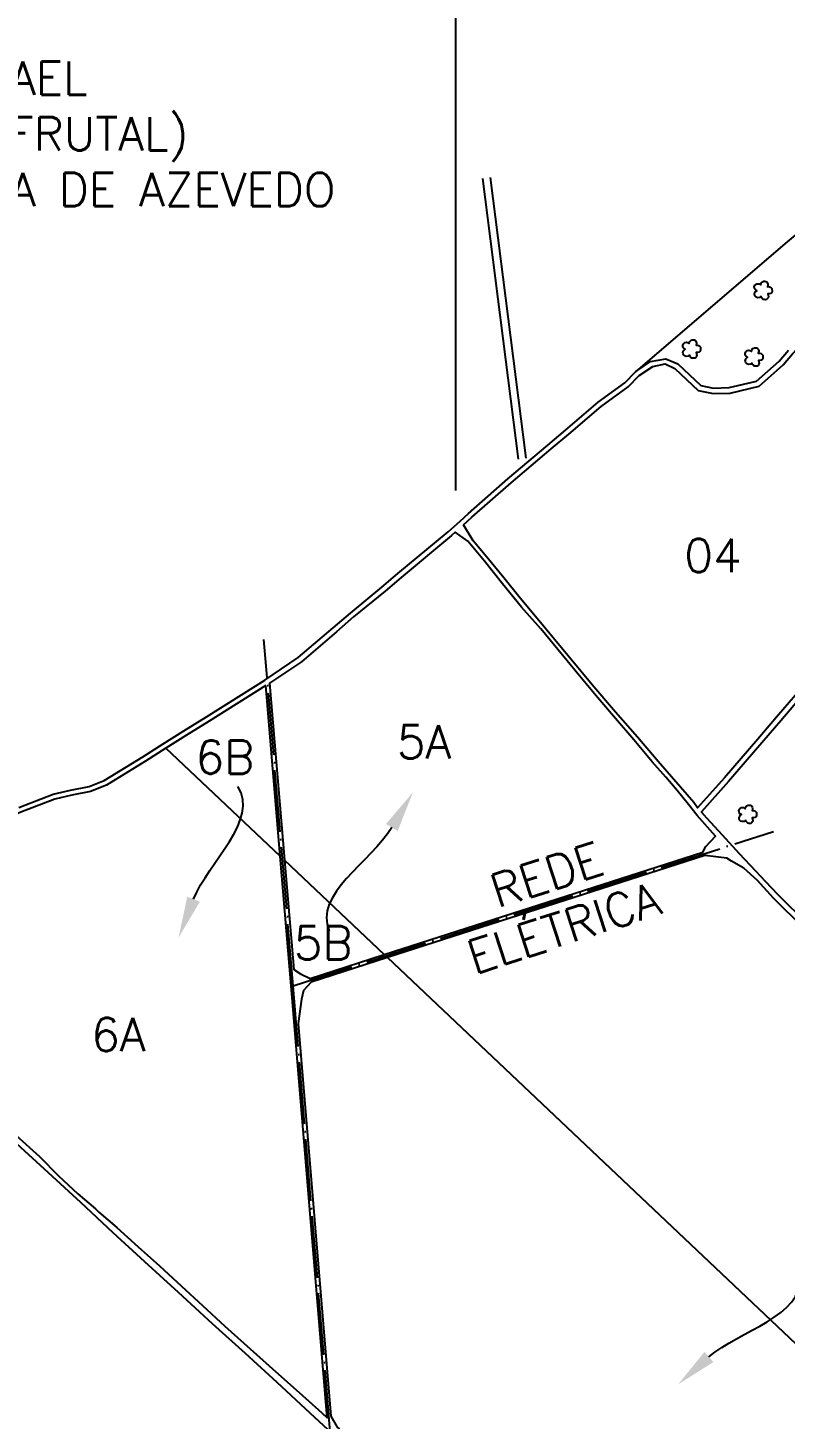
# Model space of a CAD drawing. Extents: x 713955 to 718155, y 7814478 to 7820418.
# Drawn here: x 714867 to 715456, y 7816877 to 7817959 of the extents above; entities that cross this region are included whole.
import ezdxf
from ezdxf import colors
from ezdxf.entities.mleader import LeaderData, LeaderLine
from ezdxf.math import Vec2, Vec3

# ---------------------------------------------------------------- set-up
doc = ezdxf.new("R2010")
doc.units = 0
doc.linetypes.add('ACAD_ISO04W100', pattern=[30, 24, -3, 0, -3])
doc.linetypes.add('CONTINUO', pattern=[0])
for name, color, linetype in [('0114001050', 1, 'Continuous'), ('0114001050004', 5, 'Continuous'), ('0114001050005', 5, 'Continuous'), ('0114001050006', 5, 'Continuous'), ('0114001050007', 5, 'Continuous'), ('0114001050008', 5, 'Continuous'), ('_SIMBOLO ARVORE', 118, 'Continuous'), ('ESCRITA', 7, 'Continuous'), ('ESTRADA', 1, 'Continuous'), ('REDE_DE_LUZ', 6, 'Continuous'), ('TEXTO CONFRONTANTES', 7, 'Continuous'), ('TEXTO_NUN_TAL', 7, 'Continuous')]:
    doc.layers.add(name, color=color, linetype=linetype)
doc.layers.add('TEXTO_DIVERSOS', color=7, linetype='Continuous', lineweight=5)
doc.styles.add('SIMPLEX', font='simplex', dxfattribs={"height": 0.2})
doc.styles.get("Standard").update_dxf_attribs({"font": 'arial.ttf'})

msp = doc.modelspace()

# ---------------------------------------------------------------- linework, layer by layer
at = {"color": 8}
msp.add_line((715200, 7817599), (715200, 7820218.3), dxfattribs=at)
msp.add_lwpolyline([(715537.3, 7817858.9), (715457.7, 7817792.3), (715340.1, 7817691.4)])
at = {"layer": '0114001050'}
for points in [[(714860.4, 7817352.5), (714887, 7817363), (714900.6, 7817366.1), (714914.9, 7817368.8), (714926.7, 7817373.5), (714956.7, 7817391.9), (714972.5, 7817402), (714988.6, 7817412.1), (715006.2, 7817423), (715051.6, 7817451.6), (715077.6, 7817469), (715104.6, 7817492.1), (715118.1, 7817503.7), (715142.5, 7817523.8), (715154.9, 7817534.4), (715194.1, 7817566.9), (715203.4, 7817575.2), (715209.9, 7817581.1), (715240.5, 7817608), (715271.5, 7817634.2), (715285.2, 7817645.8), (715310.6, 7817667.5), (715331.4, 7817682.7), (715340.1, 7817691.4), (715351.5, 7817699.2), (715363.3, 7817701.3), (715372.7, 7817697.3), (715390.6, 7817680.6), (715400.4, 7817678.6), (715412.6, 7817679), (715433.8, 7817683.9), (715451.5, 7817699.5), (715458.6, 7817708.1)], [(715467.3, 7817437.1), (715452.6, 7817420), (715438, 7817402.9), (715412, 7817372.8), (715390.9, 7817349.1), (715391.1, 7817348.8), (715394.8, 7817344.5), (715407, 7817331.3), (715420.2, 7817316.8), (715432.9, 7817303.3), (715440.8, 7817294.9), (715450, 7817285.1), (715473.8, 7817261.7)]]:
    msp.add_lwpolyline(points, dxfattribs=at)
at = {"layer": '0114001050004', "linetype": 'CONTINUO', "flags": 128}
msp.add_lwpolyline([(715206, 7817572.3), (715212.6, 7817578.1), (715243.1, 7817604.9), (715274.1, 7817631.2), (715287.8, 7817642.8), (715313.1, 7817664.3), (715334, 7817679.6), (715342.7, 7817688.3), (715353.1, 7817695.4), (715362.8, 7817697.3), (715370.3, 7817693.7), (715388.5, 7817676.7), (715400, 7817674.3), (715413.2, 7817674.7), (715435.8, 7817680), (715454.5, 7817696.5), (715461.8, 7817705.2), (715469.1, 7817713), (715478, 7817718.4), (715498, 7817711.1), (715506.7, 7817699.3), (715514.1, 7817686.8), (715519.9, 7817674.2), (715524.4, 7817661), (715527, 7817647.3), (715539.1, 7817631.3), (715547.2, 7817625.9), (715555.1, 7817619.6), (715559.9, 7817612.2), (715561, 7817603), (715558.3, 7817593.3), (715551.8, 7817579.8), (715544.1, 7817562.6), (715536.4, 7817544.8), (715526.5, 7817525.7), (715515.4, 7817507.1), (715505.2, 7817491.1), (715477.7, 7817456.4), (715464, 7817439.9), (715449.4, 7817422.8), (715434.7, 7817405.7), (715408.8, 7817375.6), (715388, 7817352.3), (715385, 7817356.3), (715357.4, 7817388.3), (715341.4, 7817407.1), (715324.2, 7817426.7), (715307.2, 7817446.3), (715277.1, 7817482.9), (715263.2, 7817499.4), (715250, 7817515.3), (715237.3, 7817531.1), (715224.2, 7817547.1), (715213.4, 7817559.8)], close=True, dxfattribs=at)
at = {"layer": '0114001050005', "linetype": 'CONTINUO', "flags": 128}
for points in [[(715352.8, 7817388.1), (715338.5, 7817405.2), (715324.3, 7817421.6), (715310.5, 7817437.7), (715296.2, 7817454.8), (715266, 7817491.4), (715251.2, 7817508.3), (715236.4, 7817526.4), (715222.3, 7817544.1), (715209.5, 7817559.5), (715199.6, 7817566.5), (715196.7, 7817563.9), (715157.5, 7817531.3), (715145, 7817520.7), (715120.6, 7817500.7), (715107.2, 7817489.1), (715080, 7817465.8), (715055.2, 7817449.2), (715066.9, 7817311.5), (715144.3, 7817238.2), (715392.1, 7817317.8), (715394.3, 7817322.1), (715402, 7817330.2), (715387.7, 7817346.2), (715381, 7817354.9), (715372.1, 7817365.7), (715363.2, 7817376.2), (715352.8, 7817388.1)], [(715066.9, 7817311.5), (715074, 7817226.5), (715079.2, 7817223.2), (715086.8, 7817219.7), (715144.3, 7817238.2), (715066.9, 7817311.5)]]:
    msp.add_lwpolyline(points, close=True, dxfattribs=at)
at = {"layer": '0114001050006', "linetype": 'CONTINUO', "flags": 128}
for points in [[(715052.4, 7817447.4), (715008.3, 7817419.6), (714990.7, 7817408.7), (714974.7, 7817398.7), (715063.6, 7817314.6), (715052.4, 7817447.4)], [(715063.6, 7817314.6), (714974.7, 7817398.7), (714958.9, 7817388.5), (714928.5, 7817370), (714916, 7817365), (714901.4, 7817362.2), (714888.2, 7817359.1), (714861.9, 7817348.8), (714833.7, 7817337), (714806.7, 7817325.5), (714791.6, 7817319.2), (714761.9, 7817306.5), (714715.8, 7817287.3), (714702.1, 7817281.5), (714692.2, 7817276.7), (714689.2, 7817270.9), (714682.1, 7817266.3), (714672.1, 7817261.9), (714677.5, 7817258.1), (714693.3, 7817248.8), (714708.5, 7817236.5), (714724, 7817222.1), (714743, 7817204.6), (714761.7, 7817187.6), (714779.1, 7817171.6), (714798.3, 7817154), (714818.7, 7817134.5), (714838.7, 7817115.7), (714858, 7817097.8), (714876.3, 7817081.3), (714891.1, 7817066.2), (714906.2, 7817052.1), (714919.8, 7817040.4), (714922.6, 7817037.9), (714936.5, 7817026), (714953.1, 7817010.9), (714969.8, 7816996.3), (714986.7, 7816980.4), (715003.2, 7816965.4), (715020.6, 7816949.2), (715040.2, 7816931.7), (715059.8, 7816914.1), (715078.3, 7816897.7), (715095.8, 7816882), (715099.9, 7816878.1), (715072.1, 7817213.8), (715063.6, 7817314.6)]]:
    msp.add_lwpolyline(points, close=True, dxfattribs=at)
at = {"layer": '0114001050007', "linetype": 'CONTINUO'}
msp.add_lwpolyline([(715100.7, 7816868.8), (715086.8, 7816881.6), (715061.1, 7816905.4), (715036.5, 7816928), (715011, 7816951.2), (714984.4, 7816975.6), (714958.3, 7816999.3), (714933.7, 7817021.9), (714908.6, 7817045.4), (714883.3, 7817068.6), (714858.7, 7817091.1)], dxfattribs=at)
at = {"layer": '0114001050008', "linetype": 'CONTINUO', "flags": 128}
for points in [[(715575.6, 7817122.6), (715561.4, 7817140.2), (715546.9, 7817158.5), (715533.7, 7817175), (715525.4, 7817184.5), (715521.9, 7817188.4), (715515.6, 7817195), (715509.3, 7817205.7), (715492.9, 7817233.8), (715470.7, 7817258.8), (715447, 7817282), (715434.5, 7817295.8), (715423.9, 7817305.3), (715414.3, 7817310.8), (715410.8, 7817313), (715393.6, 7817315.2), (715146.8, 7817235.9), (715733.9, 7816680.6), (715747, 7816691.9), (715760.4, 7816703.7), (715774.3, 7816715.7), (715787.8, 7816727.9), (715803.2, 7816741.4), (715819.5, 7816755.6), (715834.7, 7816768.9), (715857.7, 7816789.1), (715870, 7816800.2), (715882.6, 7816811.5), (715895.5, 7816823.5), (715907.1, 7816834.6), (715915.7, 7816843.9), (715919.9, 7816852.5), (715920.9, 7816858.1), (715920.5, 7816859.4), (715918.9, 7816867.9), (715915, 7816879), (715910.3, 7816887.3), (715900.3, 7816894.3), (715886.1, 7816898.8), (715870.4, 7816902.7), (715854.5, 7816907.6), (715839, 7816914.5), (715823.9, 7816921.5), (715803.2, 7816931.1), (715779.6, 7816941.9), (715730.9, 7816964), (715709.9, 7816974.2), (715693.1, 7816983.5), (715677.7, 7816994), (715665.9, 7817005.2), (715655.2, 7817017.4), (715645.1, 7817030.6), (715635.5, 7817044), (715626.9, 7817055.1), (715607, 7817081.5), (715575.6, 7817122.6)], [(715146.8, 7817235.9), (715087.5, 7817216.8), (715081.7, 7817210.3), (715080, 7817203.6), (715077.5, 7817184.5), (715102.8, 7816879.3), (715107.8, 7816870.8), (715109.4, 7816869.4), (715124.2, 7816856.1), (715171.8, 7816813.1), (715189.1, 7816796.9), (715207.3, 7816779.7), (715246.8, 7816743.6), (715306.4, 7816689.6), (715326.4, 7816671.3), (715345.7, 7816653), (715364.5, 7816636.2), (715384.8, 7816618.2), (715404.6, 7816599.9), (715425.7, 7816580.4), (715446.6, 7816561.4), (715466.5, 7816543), (715484.7, 7816526.9), (715503.8, 7816514.2), (715518.2, 7816509.1), (715530.9, 7816512.3), (715543.2, 7816517.7), (715554.4, 7816525.5), (715561.5, 7816531.1), (715569.6, 7816537.1), (715575.8, 7816542.1), (715582.7, 7816548), (715595.6, 7816559.6), (715604.4, 7816567.1), (715616.5, 7816576.8), (715627.8, 7816587.6), (715634.5, 7816594.6), (715639.6, 7816597.5), (715652, 7816607.9), (715666.1, 7816620.8), (715680.8, 7816634.1), (715706.2, 7816656.5), (715720.2, 7816668.6), (715733.9, 7816680.6), (715146.8, 7817235.9)]]:
    msp.add_lwpolyline(points, close=True, dxfattribs=at)
at = {"layer": '_SIMBOLO ARVORE', "linetype": 'CONTINUO'}
for points in [[(715437.4, 7817749.9, 0), (715436.2, 7817748.9, 0), (715434.6, 7817748.7, 0), (715433.5, 7817749.1, 0), (715432.7, 7817749.9, 0), (715432.3, 7817750.8, 0), (715432.3, 7817752.2, 0), (715432.7, 7817753, 0), (715433.1, 7817753.6, 0), (715434, 7817754.2, 0), (715433.5, 7817754.4, 0), (715432.9, 7817754.9, 0), (715432.2, 7817755.9, 0), (715432.1, 7817757.2, 0), (715432.6, 7817758.5, 0), (715433.1, 7817759, 0), (715434, 7817759.6, 0), (715435, 7817759.7, 0), (715435.8, 7817759.6, 0), (715436.4, 7817759.3, 0), (715437.1, 7817758.7, 0), (715437.3, 7817759.8, 0), (715437.5, 7817760.3, 0), (715438, 7817760.9, 0), (715438.7, 7817761.2, 0), (715439.4, 7817761.6, 0), (715440.3, 7817761.6, 0), (715441.1, 7817761.5, 0), (715441.7, 7817761.2, 0), (715442.2, 7817760.7, 0), (715442.6, 7817759.9, 0), (715442.7, 7817759, 0), (715442.4, 7817757.3, 0), (715443.5, 7817757.4, 0), (715444.4, 7817757.1, 0), (715445.3, 7817756.4, 0), (715445.8, 7817755.9, 0), (715445.9, 7817753.6, 0), (715445.4, 7817752.6, 0), (715444.7, 7817752, 0), (715443.5, 7817751.7, 0), (715442.5, 7817751.8, 0), (715443.1, 7817749.7, 0), (715442.8, 7817748.8, 0), (715442.2, 7817748, 0), (715441.5, 7817747.4, 0), (715440.6, 7817747.2, 0), (715439.7, 7817747.3, 0), (715439, 7817747.5, 0), (715438.2, 7817748.2, 0), (715437.6, 7817749, 0), (715437.5, 7817750, 0)], [(715381.8, 7817704.4, 0), (715380.6, 7817703.3, 0), (715379, 7817703.2, 0), (715377.9, 7817703.6, 0), (715377.1, 7817704.4, 0), (715376.7, 7817705.3, 0), (715376.6, 7817706.6, 0), (715377.1, 7817707.5, 0), (715377.5, 7817708.1, 0), (715378.4, 7817708.7, 0), (715377.9, 7817708.9, 0), (715377.3, 7817709.4, 0), (715376.6, 7817710.4, 0), (715376.5, 7817711.7, 0), (715377, 7817713, 0), (715377.5, 7817713.5, 0), (715378.4, 7817714, 0), (715379.4, 7817714.2, 0), (715380.2, 7817714.1, 0), (715380.8, 7817713.8, 0), (715381.5, 7817713.2, 0), (715381.7, 7817714.3, 0), (715381.9, 7817714.8, 0), (715382.4, 7817715.4, 0), (715383.1, 7817715.7, 0), (715383.8, 7817716, 0), (715384.7, 7817716.1, 0), (715385.5, 7817716, 0), (715386.1, 7817715.7, 0), (715386.6, 7817715.1, 0), (715387, 7817714.3, 0), (715387.1, 7817713.4, 0), (715386.8, 7817711.8, 0), (715387.9, 7817711.8, 0), (715388.8, 7817711.6, 0), (715389.7, 7817710.9, 0), (715390.2, 7817710.3, 0), (715390.3, 7817708.1, 0), (715389.8, 7817707.1, 0), (715389.1, 7817706.5, 0), (715387.9, 7817706.2, 0), (715386.9, 7817706.2, 0), (715387.5, 7817704.2, 0), (715387.2, 7817703.3, 0), (715386.6, 7817702.4, 0), (715385.9, 7817701.9, 0), (715385, 7817701.7, 0), (715384.1, 7817701.7, 0), (715383.4, 7817701.9, 0), (715382.6, 7817702.7, 0), (715382, 7817703.4, 0), (715381.9, 7817704.5, 0)], [(715430.3, 7817698.2, 0), (715429.1, 7817697.1, 0), (715427.5, 7817697, 0), (715426.4, 7817697.4, 0), (715425.6, 7817698.2, 0), (715425.2, 7817699.1, 0), (715425.1, 7817700.4, 0), (715425.6, 7817701.2, 0), (715426, 7817701.9, 0), (715426.9, 7817702.5, 0), (715426.4, 7817702.7, 0), (715425.8, 7817703.1, 0), (715425.1, 7817704.2, 0), (715425, 7817705.5, 0), (715425.5, 7817706.8, 0), (715426, 7817707.3, 0), (715426.9, 7817707.8, 0), (715427.9, 7817708, 0), (715428.7, 7817707.8, 0), (715429.3, 7817707.6, 0), (715430, 7817707, 0), (715430.2, 7817708.1, 0), (715430.3, 7817708.6, 0), (715430.8, 7817709.2, 0), (715431.6, 7817709.5, 0), (715432.3, 7817709.8, 0), (715433.2, 7817709.9, 0), (715433.9, 7817709.8, 0), (715434.6, 7817709.4, 0), (715435, 7817708.9, 0), (715435.5, 7817708.1, 0), (715435.6, 7817707.2, 0), (715435.2, 7817705.6, 0), (715436.4, 7817705.6, 0), (715437.3, 7817705.4, 0), (715438.2, 7817704.7, 0), (715438.7, 7817704.1, 0), (715438.8, 7817701.9, 0), (715438.3, 7817700.9, 0), (715437.5, 7817700.2, 0), (715436.4, 7817699.9, 0), (715435.4, 7817700, 0), (715435.9, 7817697.9, 0), (715435.7, 7817697.1, 0), (715435.1, 7817696.2, 0), (715434.4, 7817695.7, 0), (715433.5, 7817695.5, 0), (715432.6, 7817695.5, 0), (715431.9, 7817695.7, 0), (715431.1, 7817696.5, 0), (715430.5, 7817697.2, 0), (715430.3, 7817698.3, 0)], [(715425.4, 7817342.7, 0), (715424.2, 7817341.7, 0), (715422.6, 7817341.5, 0), (715421.4, 7817341.9, 0), (715420.6, 7817342.7, 0), (715420.3, 7817343.6, 0), (715420.2, 7817345, 0), (715420.7, 7817345.8, 0), (715421.1, 7817346.4, 0), (715422, 7817347, 0), (715421.4, 7817347.2, 0), (715420.9, 7817347.7, 0), (715420.2, 7817348.8, 0), (715420.1, 7817350, 0), (715420.6, 7817351.3, 0), (715421.1, 7817351.8, 0), (715422, 7817352.4, 0), (715423, 7817352.5, 0), (715423.8, 7817352.4, 0), (715424.4, 7817352.1, 0), (715425.1, 7817351.5, 0), (715425.3, 7817352.7, 0), (715425.4, 7817353.1, 0), (715425.9, 7817353.8, 0), (715426.7, 7817354, 0), (715427.4, 7817354.4, 0), (715428.2, 7817354.4, 0), (715429, 7817354.3, 0), (715429.7, 7817354, 0), (715430.1, 7817353.5, 0), (715430.5, 7817352.7, 0), (715430.7, 7817351.8, 0), (715430.3, 7817350.1, 0), (715431.5, 7817350.2, 0), (715432.4, 7817349.9, 0), (715433.3, 7817349.2, 0), (715433.8, 7817348.7, 0), (715433.9, 7817346.4, 0), (715433.4, 7817345.5, 0), (715432.6, 7817344.8, 0), (715431.5, 7817344.5, 0), (715430.5, 7817344.6, 0), (715431, 7817342.5, 0), (715430.8, 7817341.6, 0), (715430.2, 7817340.8, 0), (715429.5, 7817340.2, 0), (715428.6, 7817340, 0), (715427.7, 7817340.1, 0), (715427, 7817340.3, 0), (715426.2, 7817341, 0), (715425.6, 7817341.8, 0), (715425.4, 7817342.8, 0)]]:
    msp.add_polyline3d(points, dxfattribs=at)
at = {"layer": 'ESTRADA'}
for points in [[(715248.7, 7817623.4), (715221.1, 7817841.5)], [(715254.6, 7817624.2), (715227, 7817842.3)]]:
    msp.add_lwpolyline(points, dxfattribs=at)
at = {"layer": 'REDE_DE_LUZ', "linetype": 'ACAD_ISO04W100', "ltscale": 2}
for points in [[(715147, 7816328.1), (715073.6, 7817213.9), (715050.9, 7817483)], [(715073.6, 7817213.9), (715447.1, 7817333.9)]]:
    msp.add_lwpolyline(points, dxfattribs=at)

# ---------------------------------------------------------------- texts
at = {"layer": 'TEXTO CONFRONTANTES', "insert": (714724.8, 7817876.2), "char_height": 26, "width": 1066.647, "attachment_point": 5, "style": 'SIMPLEX'}
msp.add_mtext('FAZENDA SÃO RAFAEL\\PMATR: 61.408 (ORI - FRUTAL)^JJOICE CHUKR LEMES DA SILVA DE AZEVEDO', dxfattribs=at)
at = {"layer": 'TEXTO_DIVERSOS', "linetype": 'CONTINUO', "insert": (715277.3, 7817279.6), "char_height": 26, "width": 484.521, "attachment_point": 5, "rotation": 18, "style": 'SIMPLEX'}
msp.add_mtext('REDE\\PELÉTRICA', dxfattribs=at)
at = {"layer": 'TEXTO_NUN_TAL', "linetype": 'Continuous', "style": 'SIMPLEX'}
for s, p in [('04', (715377.7, 7817535.4)), ('5A', (715154.2, 7817390.6)), ('6B', (714997.7, 7817378.7)), ('5B', (715074.1, 7817234.3)), ('6A', (714916.6, 7817163))]:
    msp.add_text(s, height=26, dxfattribs=at).set_placement(p)

# ---------------------------------------------------------------- leaders
at = {"layer": 'ESCRITA', "linetype": 'Continuous'}
ml = msp.add_multileader_mtext('Standard', dxfattribs=at)
ml.set_content('', color=256)
ml.set_leader_properties()
ml.build(insert=Vec2(0, 0))
ml.multileader.update_dxf_attribs({"leader_type": 2, "text_right_attachment_type": 6, "text_top_attachment_type": 0, "text_bottom_attachment_type": 0, "dogleg_length": 0.36, "arrow_head_size": 32})
ctx = ml.context
ctx.base_point, ctx.char_height, ctx.arrow_head_size, ctx.landing_gap_size, ctx.plane_origin, ctx.plane_x_axis, ctx.plane_y_axis = Vec3(715030.5, 7817368.8), 0.288, 32, 0.144, Vec3(714936.9, 7817269.2), Vec3(-0.548816, 0.835943), Vec3(-0.835943, -0.548816)
ctx.right_attachment = 6
notes = []
notes.append((ctx, [(0, (1, 1, 0), (715030.8, 7817368.4), (-0.548816, 0.835943), 0.576, [(0, [(714984.5, 7817251.4)], 256, [])])]))
ctx.mtext.insert, ctx.mtext.text_direction, ctx.mtext.rotation, ctx.mtext.flow_direction = Vec3(715030.3, 7817368.9), Vec3(-0.548816, 0.835943), 2.151743, 5
ml = msp.add_multileader_mtext('Standard', dxfattribs=at)
ml.set_content('', color=256)
ml.set_leader_properties()
ml.build(insert=Vec2(0, 0))
ml.multileader.update_dxf_attribs({"leader_type": 2, "text_right_attachment_type": 6, "text_top_attachment_type": 0, "text_bottom_attachment_type": 0, "dogleg_length": 0.36, "arrow_head_size": 32})
ctx = ml.context
ctx.base_point, ctx.char_height, ctx.arrow_head_size, ctx.landing_gap_size, ctx.plane_origin, ctx.plane_x_axis, ctx.plane_y_axis = Vec3(715101.6, 7817256.4), 0.288, 32, 0.144, Vec3(715210.7, 7817338.8), Vec3(0.39979, -0.916607), Vec3(0.916607, 0.39979)
ctx.right_attachment = 6
notes.append((ctx, [(0, (1, 1, 0), (715101.4, 7817256.9), (0.39979, -0.916607), 0.576, [(0, [(715166.8, 7817364.4)], 256, [])])]))
ctx.mtext.insert, ctx.mtext.text_direction, ctx.mtext.rotation, ctx.mtext.flow_direction = Vec3(715101.8, 7817256.3), Vec3(0.39979, -0.916607), 5.123676, 5
ml = msp.add_multileader_mtext('Standard', dxfattribs=at)
ml.set_content('', color=256)
ml.set_leader_properties()
ml.build(insert=Vec2(0, 0))
ml.multileader.update_dxf_attribs({"leader_type": 2, "text_right_attachment_type": 6, "text_top_attachment_type": 0, "text_bottom_attachment_type": 0, "dogleg_length": 0.36, "arrow_head_size": 32})
ctx = ml.context
ctx.base_point, ctx.char_height, ctx.arrow_head_size, ctx.landing_gap_size, ctx.plane_origin, ctx.plane_x_axis, ctx.plane_y_axis = Vec3(715467.2, 7816988), 0.288, 32, 0.144, Vec3(715338.6, 7816941.6), Vec3(-0.109774, 0.993957), Vec3(-0.993957, -0.109774)
ctx.right_attachment = 6
notes.append((ctx, [(0, (1, 1, 0), (715467.3, 7816987.4), (-0.109774, 0.993957), 0.576, [(0, [(715372.9, 7816904.1)], 256, [])])]))
ctx.mtext.insert, ctx.mtext.text_direction, ctx.mtext.rotation, ctx.mtext.flow_direction = Vec3(715467.1, 7816988.1), Vec3(-0.109774, 0.993957), 1.680792, 5
for ctx, leaders in notes:
    for number, flags, end, landing, length, lines in leaders:
        leader = LeaderData()
        leader.index, (leader.has_last_leader_line, leader.has_dogleg_vector, leader.attachment_direction) = number, flags
        leader.last_leader_point, leader.dogleg_vector, leader.dogleg_length = Vec3(end), Vec3(landing), length
        for number, points, colour, breaks in lines:
            line = LeaderLine()
            line.index, line.vertices, line.color, line.breaks = number, Vec3.list(points), colors.encode_raw_color(colour), breaks
            leader.lines.append(line)
        ctx.leaders.append(leader)

doc.saveas('drawing.dxf')
